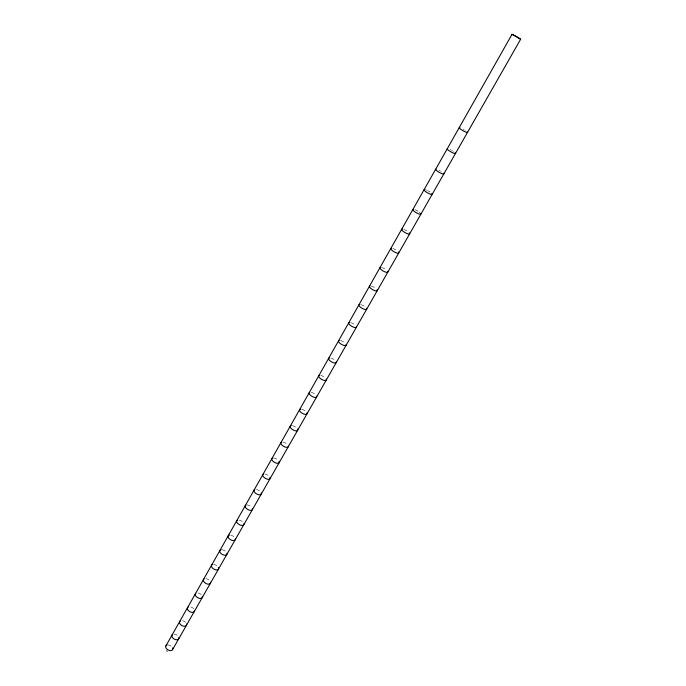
<?xml version="1.0" encoding="UTF-8"?>
<svg xmlns="http://www.w3.org/2000/svg" width="686" height="686" viewBox="0 0 686 686"><rect width="100%" height="100%" fill="white"/><g stroke="black" fill="none" stroke-linecap="round" stroke-linejoin="round"><path stroke-width="0.51" stroke-dasharray="3.43 2.57" d="M193.658 608.774L193.538 608.636A3.893 2.358 29.6 0 0 189.585 606.75M463.127 129.037A4.802 0.772 29.6 0 1 463.993 129.525M464.834 130.031A4.802 0.772 29.6 0 1 465.237 130.289M371.28 286.105A4.502 1.389 29.6 0 1 376.357 288.969M381.605 267.523A4.536 1.321 29.6 0 1 386.758 270.327M392.795 248.504A4.57 1.243 29.6 0 1 397.623 251.23M403.822 229.441A4.605 1.175 29.6 0 1 408.187 231.868M311.264 392.366A4.296 1.749 29.6 0 1 315.534 394.656M320.662 375.422A4.33 1.698 29.6 0 1 325.55 378.175M330.901 358.083A4.365 1.638 29.6 0 1 335.334 360.63M350.778 322.652A4.433 1.518 29.6 0 1 355.168 325.018M360.956 304.678A4.468 1.449 29.6 0 1 366.17 307.86M415.004 209.71A4.648 1.098 29.6 0 1 418.88 211.777M419.24 212.034A4.648 1.098 29.6 0 1 420.012 212.669M426.203 189.962A4.682 1.02 29.6 0 1 427.198 190.391M427.832 190.699A4.682 1.02 29.6 0 1 430.105 192.054M438.963 170.128A4.725 0.943 29.6 0 1 440.035 170.685M440.678 171.054A4.725 0.943 29.6 0 1 441.287 171.44M340.419 340.565A4.399 1.578 29.6 0 1 344.964 342.957M450.11 149.531A4.759 0.858 29.6 0 1 451.182 150.071M451.825 150.431A4.759 0.858 29.6 0 1 452.674 150.937M453.643 151.572A4.759 0.858 29.6 0 1 453.995 151.829M292.373 425.697A4.236 1.852 29.6 0 1 296.592 427.935M301.857 409.319A4.262 1.801 29.6 0 1 306.196 411.814M273.517 457.999A4.176 1.955 29.6 0 1 278.456 460.538M282.889 442.084A4.202 1.904 29.6 0 1 287.854 445.025M256.401 489.521A4.116 2.049 29.6 0 1 260.045 491.382M264.993 474.009A4.142 1.998 29.6 0 1 268.843 475.913M246.917 504.947A4.082 2.092 29.6 0 1 251.976 507.7M239.268 520.108A4.056 2.135 29.6 0 1 242.955 522.175M213.586 564.389A3.97 2.255 29.6 0 1 217.968 566.765M222.067 549.752A3.996 2.212 29.6 0 1 226.414 552.264M230.728 535.174A4.03 2.178 29.6 0 1 234.741 537.644M205.869 578.667A3.944 2.29 29.6 0 1 209.513 580.562M198.16 592.978A3.919 2.324 29.6 0 1 201.65 595.079M182.622 620.736A3.867 2.392 29.6 0 1 185.649 622.494M174.047 634.113A3.842 2.427 29.6 0 1 178.214 636.248M168.01 644.943A3.816 2.452 29.6 0 1 171.672 646.615"/><path stroke-width="1.03" d="M172.529 649.676L520.631 39.239L516.558 36.495L512.039 34.3L165.901 645.886M512.005 34.3L520.64 39.222M186.506 623.951A3.867 2.392 29.6 0 1 185.46 626.104L185.169 626.189A3.867 2.392 29.6 0 1 180.409 624.397L180.178 624.106A3.867 2.392 29.6 0 1 180.624 620.787L180.624 620.787M188.358 606.947A3.893 2.358 29.6 0 0 188.067 610.188L188.307 610.471A3.893 2.358 29.6 0 0 193.092 612.298L193.375 612.212A3.893 2.358 29.6 0 0 194.472 610.369M167.187 651.177L166.681 650.808M467.38 132.021A4.802 0.772 29.6 0 1 462.57 130.477A4.802 0.772 29.6 0 1 459.954 127.656M377.068 289.818A4.502 1.389 29.6 0 1 372.79 289.758A4.502 1.389 29.6 0 1 370.071 285.951M387.633 271.296A4.536 1.321 29.6 0 1 383.577 271.244A4.536 1.321 29.6 0 1 380.361 267.411M398.446 252.079A4.57 1.243 29.6 0 1 394.39 251.976A4.57 1.243 29.6 0 1 391.414 248.246M409.25 232.854A4.605 1.175 29.6 0 1 408.016 233.9A4.605 1.175 29.6 0 1 402.776 231.036A4.605 1.175 29.6 0 1 402.382 229.098M316.615 396.105A4.296 1.749 29.6 0 1 312.156 396.474A4.296 1.749 29.6 0 1 309.746 392.341M326.193 379.084A4.33 1.698 29.6 0 1 321.906 379.547A4.33 1.698 29.6 0 1 319.324 375.405M336.226 361.899A4.365 1.638 29.6 0 1 331.355 361.762A4.365 1.638 29.6 0 1 329.589 357.903M356.394 326.519A4.433 1.518 29.6 0 1 351.652 326.262A4.433 1.518 29.6 0 1 349.508 322.48M366.676 308.666A4.468 1.449 29.6 0 1 361.702 308.083A4.468 1.449 29.6 0 1 359.824 304.49M420.852 213.629A4.648 1.098 29.6 0 1 416.273 212.729A4.648 1.098 29.6 0 1 413.341 209.324M431.828 193.495A4.682 1.02 29.6 0 1 430.362 194.189A4.682 1.02 29.6 0 1 425.028 191.128A4.682 1.02 29.6 0 1 425.028 189.602M443.533 173.224A4.725 0.943 29.6 0 1 439.632 172.615A4.725 0.943 29.6 0 1 435.996 169.125M346.104 344.363A4.399 1.578 29.6 0 1 341.594 344.423A4.399 1.578 29.6 0 1 339.201 340.479M455.161 152.824A4.759 0.858 29.6 0 1 451.294 152.095A4.759 0.858 29.6 0 1 447.572 148.673M297.458 429.024A4.236 1.852 29.6 0 1 295.769 430.859A4.236 1.852 29.6 0 1 290.89 428.193A4.236 1.852 29.6 0 1 291.241 425.629M306.976 413.006A4.262 1.801 29.6 0 1 302.509 413.461A4.262 1.801 29.6 0 1 300.159 409.276M300.537 409.199A4.262 1.801 29.6 0 1 300.837 409.19M279.031 461.361A4.176 1.955 29.6 0 1 277.401 463.324A4.176 1.955 29.6 0 1 272.642 460.872A4.176 1.955 29.6 0 1 272.634 458.077M288.343 446.192A4.202 1.904 29.6 0 1 283.49 446.269A4.202 1.904 29.6 0 1 281.543 442.153M261.186 492.908A4.116 2.049 29.6 0 1 256.838 494.049A4.116 2.049 29.6 0 1 254.815 489.555M269.95 477.302A4.142 1.998 29.6 0 1 268.235 479.308A4.142 1.998 29.6 0 1 263.484 476.796A4.142 1.998 29.6 0 1 263.724 474.009M252.448 508.669A4.082 2.092 29.6 0 1 247.903 509.561A4.082 2.092 29.6 0 1 245.905 505.119M243.873 523.718A4.056 2.135 29.6 0 1 239.045 524.507A4.056 2.135 29.6 0 1 237.768 520.065M218.474 567.622A3.97 2.255 29.6 0 1 216.673 569.929A3.97 2.255 29.6 0 1 212.12 567.639A3.97 2.255 29.6 0 1 212.351 564.552M226.912 553.268A3.996 2.212 29.6 0 1 222.478 554.528A3.996 2.212 29.6 0 1 220.532 549.932M220.789 549.838A3.996 2.212 29.6 0 1 221.226 549.743M235.315 538.904A4.03 2.178 29.6 0 1 232.691 540.499A4.03 2.178 29.6 0 1 228.378 537.67A4.03 2.178 29.6 0 1 229.527 535.106M210.456 582.14A3.944 2.29 29.6 0 1 206.092 583.572A3.944 2.29 29.6 0 1 204.042 578.924M187.604 609.451A3.842 2.332 29.6 0 1 187.441 609.014M202.37 596.528A3.919 2.324 29.6 0 1 197.962 597.875A3.919 2.324 29.6 0 1 195.853 593.27M178.857 637.568A3.842 2.427 29.6 0 1 174.484 639.232A3.842 2.427 29.6 0 1 172.58 634.481M172.529 647.858A3.816 2.452 29.6 0 1 168.679 650.251A3.816 2.452 29.6 0 1 166.398 645.355M166.638 645.209A3.816 2.452 29.6 0 1 167.101 645.037"/></g></svg>
